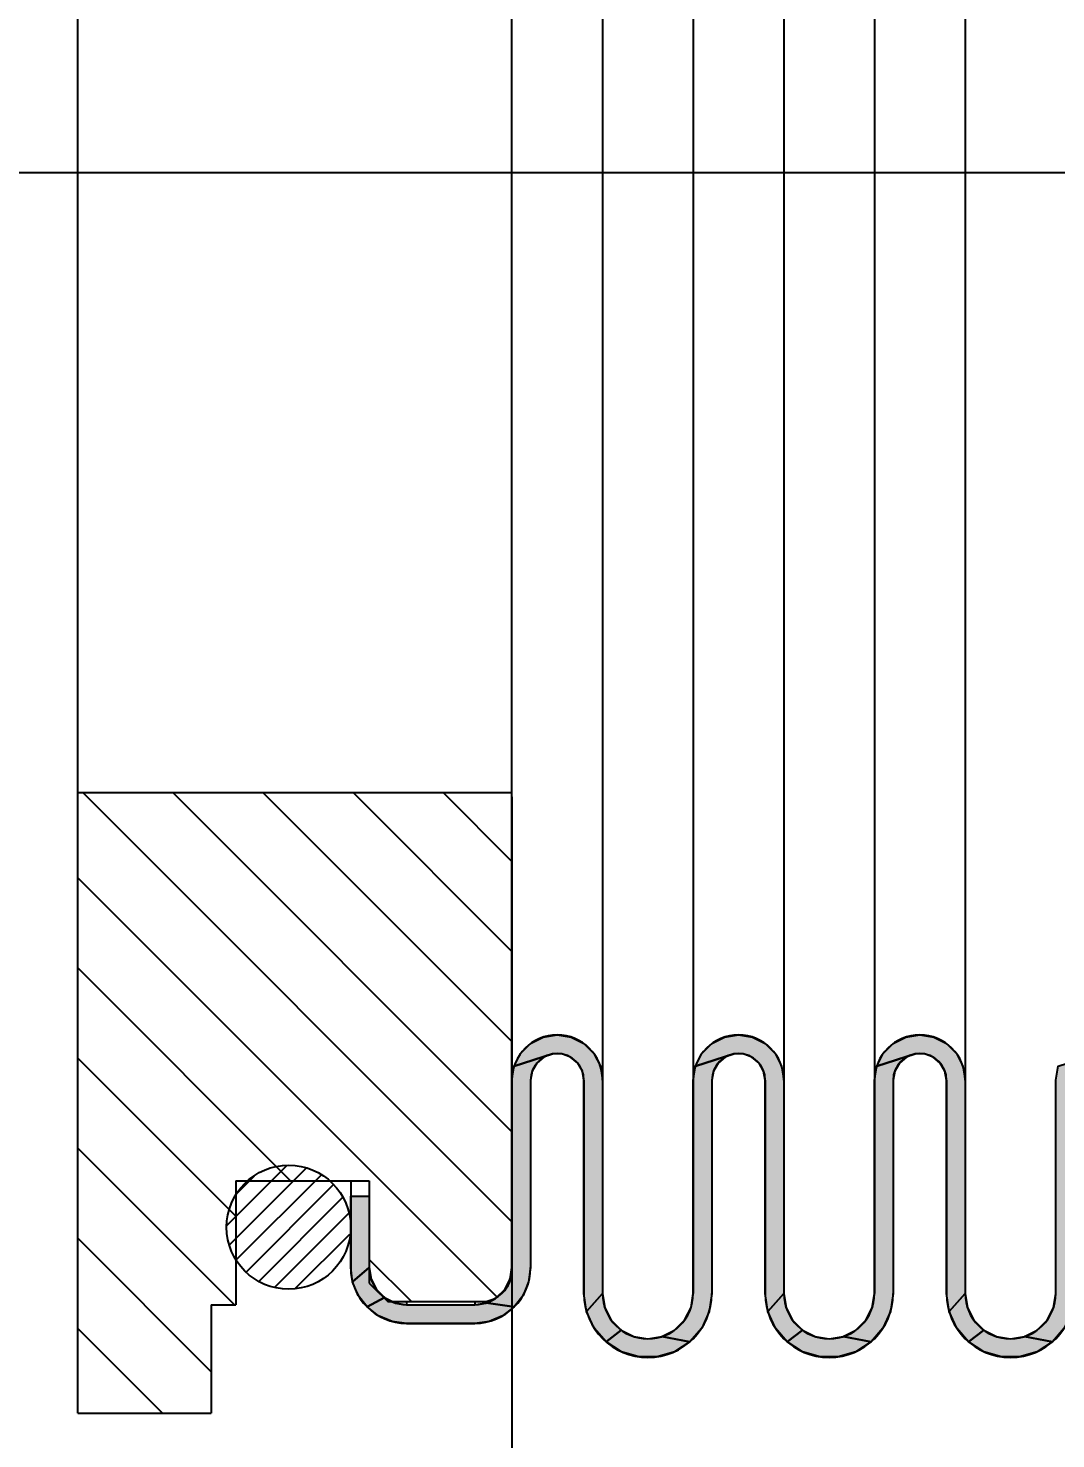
# Model space of a CAD drawing. Header units: millimetres. Extents: x -29 to 3384, y -388 to 1226.
# Drawn here: x 356.5 to 373.06, y 71.63 to 94.37 of the extents above; entities that cross this region are included whole.
import ezdxf

# ---------------------------------------------------------------- set-up
doc = ezdxf.new("R2010")
doc.units = ezdxf.units.MM
doc.linetypes.add('CENTER', pattern=[50.8, 31.75, -6.35, 6.35, -6.35])
doc.layers.add('BEMASSUNGEN', color=7, linetype='Continuous')
doc.layers.add('DEFAULT_1', color=7, linetype='CENTER')
doc.styles.get("Standard").update_dxf_attribs({"font": 'arial.ttf'})
doc.dimstyles.new('DIMSTYLE_1', dxfattribs={"dimtxt": 3.5, "dimasz": 3.5, "dimexe": 0.18, "dimexo": 0.0625, "dimgap": 0.09, "dimtad": 1, "dimdec": 3, "dimlfac": 0.5, "dimdsep": 46, "dimtxsty": 'Standard', "dimcen": 0.09, "dimadec": 0, "dimazin": 0, "dimtp": 0.3, "dimtm": 0.3, "dimtfac": 1, "dimtdec": 3, "dimtofl": 0, "dimtmove": 0, "dimatfit": 3, "dimfxl": 1, "dimtolj": 1, "dimarcsym": 0})
doc.dimstyles.new('DIMSTYLE_2', dxfattribs={"dimtxt": 3.5, "dimasz": 3.5, "dimexe": 0.18, "dimexo": 0.0625, "dimgap": 0.09, "dimtad": 1, "dimdec": 3, "dimlfac": 0.5, "dimdsep": 46, "dimtxsty": 'Standard', "dimcen": 0.09, "dimadec": 0, "dimazin": 0, "dimtp": 0.2, "dimtm": 0.2, "dimtfac": 1, "dimtdec": 3, "dimtofl": 0, "dimtmove": 0, "dimatfit": 3, "dimfxl": 1, "dimtolj": 1, "dimarcsym": 0})
doc.dimstyles.new('DIMSTYLE_3', dxfattribs={"dimtxt": 3.5, "dimasz": 3.5, "dimexe": 0.18, "dimexo": 0.0625, "dimgap": 0.09, "dimtad": 1, "dimlfac": 0.5, "dimdsep": 46, "dimtxsty": 'Standard', "dimcen": 0.09, "dimadec": 0, "dimazin": 0, "dimtol": 1, "dimtp": 0.1, "dimtfac": 0.6, "dimtofl": 0, "dimtmove": 0, "dimatfit": 3, "dimfxl": 1, "dimtolj": 1, "dimarcsym": 0})

# ---------------------------------------------------------------- blocks, each defined once
blk = doc.blocks.new('*U32')
at = {"color": 2, "linetype": 'Continuous', "extrusion": (0, 0, -1)}
for points in [[(-114.841, 180.64), (-116.152, 180.432), (-114.434, 180.432)], [(-115.293, 180.711), (-115.745, 180.64), (-114.841, 180.64)], [(-115.745, 180.64), (-116.152, 180.432), (-114.841, 180.64)], [(-114.11, 180.109), (-115.143, 180.098), (-113.903, 179.701)], [(-114.434, 180.432), (-116.475, 180.109), (-114.11, 180.109)], [(-116.475, 180.109), (-115.143, 180.098), (-114.11, 180.109)], [(-116.152, 180.432), (-116.475, 180.109), (-114.434, 180.432)], [(-116.475, 180.109), (-115.442, 180.098), (-115.143, 180.098)], [(-116.475, 180.109), (-116.683, 179.701), (-115.442, 180.098)], [(-115.442, 180.098), (-116.683, 179.701), (-115.724, 179.996)], [(-115.724, 179.996), (-116.683, 179.701), (-115.953, 179.804)], [(-115.953, 179.804), (-116.683, 179.701), (-116.102, 179.544)], [(-116.683, 179.701), (-116.754, 179.25), (-116.102, 179.544)], [(-116.102, 179.544), (-116.754, 179.25), (-116.154, 179.25)], [(-116.154, 179.25), (-116.754, 172.373), (-116.154, 172.373)], [(-116.754, 179.25), (-116.754, 172.373), (-116.154, 179.25)], [(-116.754, 172.373), (-116.238, 171.792), (-116.154, 172.373)]]:
    blk.add_solid(points, dxfattribs=at)
blk = doc.blocks.new('*U33')
at = {"color": 2, "linetype": 'Continuous', "extrusion": (0, 0, -1)}
for points in [[(-120.687, 180.64), (-121.998, 180.432), (-120.28, 180.432)], [(-121.139, 180.711), (-121.591, 180.64), (-120.687, 180.64)], [(-121.591, 180.64), (-121.998, 180.432), (-120.687, 180.64)], [(-119.957, 180.109), (-120.989, 180.098), (-119.749, 179.701)], [(-120.28, 180.432), (-122.321, 180.109), (-119.957, 180.109)], [(-122.321, 180.109), (-120.989, 180.098), (-119.957, 180.109)], [(-121.998, 180.432), (-122.321, 180.109), (-120.28, 180.432)], [(-122.321, 180.109), (-121.289, 180.098), (-120.989, 180.098)], [(-122.321, 180.109), (-122.529, 179.701), (-121.289, 180.098)], [(-121.289, 180.098), (-122.529, 179.701), (-121.57, 179.996)], [(-121.57, 179.996), (-122.529, 179.701), (-121.799, 179.804)], [(-121.799, 179.804), (-122.529, 179.701), (-121.949, 179.544)], [(-122.529, 179.701), (-122.601, 179.25), (-121.949, 179.544)], [(-121.949, 179.544), (-122.601, 179.25), (-122.001, 179.25)], [(-122.001, 179.25), (-122.601, 172.373), (-122.001, 172.373)], [(-122.601, 179.25), (-122.601, 172.373), (-122.001, 179.25)], [(-122.601, 172.373), (-122.084, 171.792), (-122.001, 172.373)]]:
    blk.add_solid(points, dxfattribs=at)
blk = doc.blocks.new('*U34')
at = {"color": 2, "linetype": 'Continuous', "extrusion": (0, 0, -1)}
for points in [[(-126.534, 180.64), (-127.844, 180.432), (-126.126, 180.432)], [(-126.985, 180.711), (-127.437, 180.64), (-126.534, 180.64)], [(-127.437, 180.64), (-127.844, 180.432), (-126.534, 180.64)], [(-125.803, 180.109), (-126.836, 180.098), (-125.595, 179.701)], [(-126.126, 180.432), (-128.168, 180.109), (-125.803, 180.109)], [(-128.168, 180.109), (-126.836, 180.098), (-125.803, 180.109)], [(-127.844, 180.432), (-128.168, 180.109), (-126.126, 180.432)], [(-128.168, 180.109), (-127.135, 180.098), (-126.836, 180.098)], [(-128.168, 180.109), (-128.375, 179.701), (-127.135, 180.098)], [(-127.135, 180.098), (-128.375, 179.701), (-127.416, 179.996)], [(-127.416, 179.996), (-128.375, 179.701), (-127.645, 179.804)], [(-127.645, 179.804), (-128.375, 179.701), (-127.795, 179.544)], [(-128.375, 179.701), (-128.447, 179.25), (-127.795, 179.544)], [(-127.795, 179.544), (-128.447, 179.25), (-127.847, 179.25)], [(-127.847, 179.25), (-128.447, 172.373), (-127.847, 172.373)], [(-128.447, 179.25), (-128.447, 172.373), (-127.847, 179.25)], [(-128.447, 172.373), (-127.93, 171.792), (-127.847, 172.373)]]:
    blk.add_solid(points, dxfattribs=at)
blk = doc.blocks.new('*U39')
at = {"color": 2, "linetype": 'Continuous', "extrusion": (0, 0, -1)}
for points in [[(-115.143, 180.098), (-114.862, 179.996), (-113.903, 179.701)], [(-113.903, 179.701), (-114.483, 179.544), (-113.831, 179.25)], [(-114.862, 179.996), (-114.633, 179.804), (-113.903, 179.701)], [(-114.633, 179.804), (-114.483, 179.544), (-113.903, 179.701)], [(-114.483, 179.544), (-114.431, 179.25), (-113.831, 179.25)], [(-113.831, 179.25), (-114.431, 173.211), (-113.831, 173.211)], [(-114.431, 179.25), (-114.431, 173.211), (-113.831, 179.25)], [(-113.773, 172.84), (-114.37, 172.745), (-113.602, 172.506)], [(-113.831, 173.211), (-114.37, 172.745), (-113.773, 172.84)], [(-114.431, 173.211), (-114.37, 172.745), (-113.831, 173.211)], [(-113.602, 172.506), (-114.19, 172.311), (-113.337, 172.24)], [(-114.37, 172.745), (-114.19, 172.311), (-113.602, 172.506)], [(-113.337, 172.24), (-113.904, 171.939), (-113.002, 172.07)], [(-114.19, 172.311), (-113.904, 171.939), (-113.337, 172.24)]]:
    blk.add_solid(points, dxfattribs=at)
blk = doc.blocks.new('*U40')
at = {"color": 2, "linetype": 'Continuous', "extrusion": (0, 0, -1)}
for points in [[(-120.989, 180.098), (-120.708, 179.996), (-119.749, 179.701)], [(-119.749, 179.701), (-120.329, 179.544), (-119.677, 179.25)], [(-120.708, 179.996), (-120.479, 179.804), (-119.749, 179.701)], [(-120.479, 179.804), (-120.329, 179.544), (-119.749, 179.701)], [(-120.329, 179.544), (-120.277, 179.25), (-119.677, 179.25)], [(-119.677, 179.25), (-120.277, 172.373), (-119.677, 172.373)], [(-120.277, 179.25), (-120.277, 172.373), (-119.677, 179.25)], [(-119.677, 172.373), (-120.194, 171.792), (-119.606, 171.921)], [(-120.277, 172.373), (-120.194, 171.792), (-119.677, 172.373)], [(-119.606, 171.921), (-120.194, 171.792), (-119.398, 171.514)], [(-119.398, 171.514), (-119.95, 171.258), (-119.075, 171.19)], [(-120.194, 171.792), (-119.95, 171.258), (-119.398, 171.514)], [(-119.075, 171.19), (-119.566, 170.815), (-118.668, 170.983)], [(-119.95, 171.258), (-119.566, 170.815), (-119.075, 171.19)]]:
    blk.add_solid(points, dxfattribs=at)
blk = doc.blocks.new('*U41')
at = {"color": 2, "linetype": 'Continuous', "extrusion": (0, 0, -1)}
for points in [[(-126.836, 180.098), (-126.554, 179.996), (-125.595, 179.701)], [(-125.595, 179.701), (-126.176, 179.544), (-125.524, 179.25)], [(-126.554, 179.996), (-126.325, 179.804), (-125.595, 179.701)], [(-126.325, 179.804), (-126.176, 179.544), (-125.595, 179.701)], [(-126.176, 179.544), (-126.124, 179.25), (-125.524, 179.25)], [(-125.524, 179.25), (-126.124, 172.373), (-125.524, 172.373)], [(-126.124, 179.25), (-126.124, 172.373), (-125.524, 179.25)], [(-125.524, 172.373), (-126.04, 171.792), (-125.452, 171.921)], [(-126.124, 172.373), (-126.04, 171.792), (-125.524, 172.373)], [(-125.452, 171.921), (-126.04, 171.792), (-125.245, 171.514)], [(-125.245, 171.514), (-125.796, 171.258), (-124.921, 171.19)], [(-126.04, 171.792), (-125.796, 171.258), (-125.245, 171.514)], [(-124.921, 171.19), (-125.412, 170.815), (-124.514, 170.983)], [(-125.796, 171.258), (-125.412, 170.815), (-124.921, 171.19)]]:
    blk.add_solid(points, dxfattribs=at)
blk = doc.blocks.new('*U42')
at = {"color": 2, "linetype": 'Continuous', "extrusion": (0, 0, -1)}
for points in [[(-132.682, 180.098), (-132.401, 179.996), (-131.441, 179.701)], [(-131.441, 179.701), (-132.022, 179.544), (-131.37, 179.25)], [(-132.401, 179.996), (-132.171, 179.804), (-131.441, 179.701)], [(-132.171, 179.804), (-132.022, 179.544), (-131.441, 179.701)], [(-132.022, 179.544), (-131.97, 179.25), (-131.37, 179.25)], [(-131.37, 179.25), (-131.97, 172.373), (-131.37, 172.373)], [(-131.97, 179.25), (-131.97, 172.373), (-131.37, 179.25)], [(-131.37, 172.373), (-131.886, 171.792), (-131.298, 171.921)], [(-131.97, 172.373), (-131.886, 171.792), (-131.37, 172.373)], [(-131.298, 171.921), (-131.886, 171.792), (-131.091, 171.514)], [(-131.091, 171.514), (-131.643, 171.258), (-130.767, 171.19)], [(-131.886, 171.792), (-131.643, 171.258), (-131.091, 171.514)], [(-130.767, 171.19), (-131.258, 170.815), (-130.36, 170.983)], [(-131.643, 171.258), (-131.258, 170.815), (-130.767, 171.19)]]:
    blk.add_solid(points, dxfattribs=at)
blk = doc.blocks.new('*U46')
at = {"color": 2, "linetype": 'Continuous', "extrusion": (0, 0, -1)}
for points in [[(-108.631, 173.211), (-108.631, 175.511), (-108.693, 172.745)], [(-109.231, 175.511), (-108.693, 172.745), (-108.631, 175.511)], [(-108.693, 172.745), (-109.231, 175.511), (-109.231, 173.211)]]:
    blk.add_solid(points, dxfattribs=at)
blk = doc.blocks.new('*U48')
at = {"color": 2, "linetype": 'Continuous', "extrusion": (0, 0, -1)}
for points in [[(-109.231, 173.211), (-109.29, 172.84), (-108.693, 172.745)], [(-109.29, 172.84), (-109.461, 172.506), (-108.693, 172.745)], [(-108.693, 172.745), (-109.461, 172.506), (-108.872, 172.311)], [(-109.461, 172.506), (-109.726, 172.24), (-108.872, 172.311)], [(-108.872, 172.311), (-109.726, 172.24), (-109.159, 171.939)]]:
    blk.add_solid(points, dxfattribs=at)
blk = doc.blocks.new('*U50')
at = {"color": 2, "linetype": 'Continuous', "extrusion": (0, 0, -1)}
for points in [[(-109.726, 172.24), (-110.061, 172.07), (-109.159, 171.939)], [(-110.061, 172.07), (-110.431, 172.011), (-109.159, 171.939)], [(-112.631, 172.011), (-113.904, 171.939), (-109.159, 171.939)], [(-109.159, 171.939), (-110.431, 172.011), (-112.631, 172.011)], [(-109.159, 171.939), (-113.531, 171.652), (-109.531, 171.652)], [(-113.904, 171.939), (-113.531, 171.652), (-109.159, 171.939)], [(-113.002, 172.07), (-113.904, 171.939), (-112.631, 172.011)], [(-109.531, 171.652), (-113.097, 171.473), (-109.965, 171.473)], [(-113.531, 171.652), (-113.097, 171.473), (-109.531, 171.652)], [(-109.965, 171.473), (-112.631, 171.411), (-110.431, 171.411)], [(-113.097, 171.473), (-112.631, 171.411), (-109.965, 171.473)]]:
    blk.add_solid(points, dxfattribs=at)
blk = doc.blocks.new('*U52')
at = {"color": 2, "linetype": 'Continuous', "extrusion": (0, 0, -1)}
for points in [[(-116.754, 172.373), (-116.826, 171.921), (-116.238, 171.792)], [(-116.826, 171.921), (-117.034, 171.514), (-116.238, 171.792)], [(-116.238, 171.792), (-117.034, 171.514), (-116.482, 171.258)], [(-117.034, 171.514), (-117.357, 171.19), (-116.482, 171.258)], [(-116.482, 171.258), (-117.357, 171.19), (-116.866, 170.815)]]:
    blk.add_solid(points, dxfattribs=at)
blk = doc.blocks.new('*U53')
at = {"color": 2, "linetype": 'Continuous', "extrusion": (0, 0, -1)}
for points in [[(-122.601, 172.373), (-122.672, 171.921), (-122.084, 171.792)], [(-122.672, 171.921), (-122.88, 171.514), (-122.084, 171.792)], [(-122.084, 171.792), (-122.88, 171.514), (-122.328, 171.258)], [(-122.88, 171.514), (-123.203, 171.19), (-122.328, 171.258)], [(-122.328, 171.258), (-123.203, 171.19), (-122.712, 170.815)]]:
    blk.add_solid(points, dxfattribs=at)
blk = doc.blocks.new('*U54')
at = {"color": 2, "linetype": 'Continuous', "extrusion": (0, 0, -1)}
for points in [[(-128.447, 172.373), (-128.518, 171.921), (-127.93, 171.792)], [(-128.518, 171.921), (-128.726, 171.514), (-127.93, 171.792)], [(-127.93, 171.792), (-128.726, 171.514), (-128.174, 171.258)], [(-128.726, 171.514), (-129.049, 171.19), (-128.174, 171.258)], [(-128.174, 171.258), (-129.049, 171.19), (-128.558, 170.815)]]:
    blk.add_solid(points, dxfattribs=at)
blk = doc.blocks.new('*U58')
at = {"color": 2, "linetype": 'Continuous', "extrusion": (0, 0, -1)}
for points in [[(-117.357, 171.19), (-117.764, 170.983), (-116.866, 170.815)], [(-117.764, 170.983), (-118.216, 170.911), (-116.866, 170.815)], [(-118.216, 170.911), (-119.566, 170.815), (-116.866, 170.815)], [(-116.866, 170.815), (-119.072, 170.498), (-117.36, 170.498)], [(-119.566, 170.815), (-119.072, 170.498), (-116.866, 170.815)], [(-118.668, 170.983), (-119.566, 170.815), (-118.216, 170.911)], [(-117.36, 170.498), (-118.509, 170.332), (-117.923, 170.332)], [(-119.072, 170.498), (-118.509, 170.332), (-117.36, 170.498)]]:
    blk.add_solid(points, dxfattribs=at)
blk = doc.blocks.new('*U59')
at = {"color": 2, "linetype": 'Continuous', "extrusion": (0, 0, -1)}
for points in [[(-123.203, 171.19), (-123.61, 170.983), (-122.712, 170.815)], [(-123.61, 170.983), (-124.062, 170.911), (-122.712, 170.815)], [(-124.062, 170.911), (-125.412, 170.815), (-122.712, 170.815)], [(-122.712, 170.815), (-124.918, 170.498), (-123.206, 170.498)], [(-125.412, 170.815), (-124.918, 170.498), (-122.712, 170.815)], [(-124.514, 170.983), (-125.412, 170.815), (-124.062, 170.911)], [(-123.206, 170.498), (-124.355, 170.332), (-123.769, 170.332)], [(-124.918, 170.498), (-124.355, 170.332), (-123.206, 170.498)]]:
    blk.add_solid(points, dxfattribs=at)
blk = doc.blocks.new('*U60')
at = {"color": 2, "linetype": 'Continuous', "extrusion": (0, 0, -1)}
for points in [[(-129.049, 171.19), (-129.457, 170.983), (-128.558, 170.815)], [(-129.457, 170.983), (-129.908, 170.911), (-128.558, 170.815)], [(-129.908, 170.911), (-131.258, 170.815), (-128.558, 170.815)], [(-128.558, 170.815), (-130.765, 170.498), (-129.052, 170.498)], [(-131.258, 170.815), (-130.765, 170.498), (-128.558, 170.815)], [(-130.36, 170.983), (-131.258, 170.815), (-129.908, 170.911)], [(-129.052, 170.498), (-130.202, 170.332), (-129.615, 170.332)], [(-130.765, 170.498), (-130.202, 170.332), (-129.052, 170.498)]]:
    blk.add_solid(points, dxfattribs=at)
blk = doc.blocks.new('*D64')
at = {"layer": 'BEMASSUNGEN', "color": 0, "linetype": 'Continuous', "lineweight": -2, "transparency": 16777216}
for p, q in [((342.796, 72.492), (342.796, 53.677)), ((404.796, 72.476), (404.796, 53.677)), ((401.296, 53.857), (346.296, 53.857))]:
    blk.add_line(p, q, dxfattribs=at)
at = {"layer": 'BEMASSUNGEN', "color": 0, "linetype": 'Continuous', "transparency": 16777216}
for points in [[(346.296, 54.44), (346.296, 53.273), (342.796, 53.857)], [(401.296, 54.44), (401.296, 53.273), (404.796, 53.857)]]:
    blk.add_solid(points, dxfattribs=at)
at = {"layer": 'Defpoints', "color": 0, "linetype": 'Continuous', "transparency": 16777216}
for p in [(342.796, 72.555), (404.796, 72.538), (342.796, 53.857)]:
    blk.add_point(p, dxfattribs=at)
at = {"layer": 'BEMASSUNGEN', "color": 0, "linetype": 'Continuous', "transparency": 16777216, "insert": (374.457, 55.735), "char_height": 3.5, "attachment_point": 5}
blk.add_mtext('\\A1;31', dxfattribs=at)
blk = doc.blocks.new('*D65')
at = {"layer": 'BEMASSUNGEN', "color": 0, "linetype": 'Continuous', "lineweight": -2, "transparency": 16777216}
for p, q in [((364.296, 81.976), (364.296, 60.906)), ((383.296, 74.276), (383.296, 60.906)), ((379.796, 61.086), (367.796, 61.086))]:
    blk.add_line(p, q, dxfattribs=at)
at = {"layer": 'BEMASSUNGEN', "color": 0, "linetype": 'Continuous', "transparency": 16777216}
for points in [[(367.796, 61.67), (367.796, 60.503), (364.296, 61.086)], [(379.796, 61.67), (379.796, 60.503), (383.296, 61.086)]]:
    blk.add_solid(points, dxfattribs=at)
at = {"layer": 'Defpoints', "color": 0, "linetype": 'Continuous', "transparency": 16777216}
for p in [(364.296, 82.038), (383.296, 74.338), (364.296, 61.086)]:
    blk.add_point(p, dxfattribs=at)
at = {"layer": 'BEMASSUNGEN', "color": 0, "linetype": 'Continuous', "transparency": 16777216, "insert": (373.484, 62.963), "char_height": 3.5, "attachment_point": 5}
blk.add_mtext('\\A1;9.5', dxfattribs=at)
blk = doc.blocks.new('*D68')
at = {"layer": 'BEMASSUNGEN', "color": 0, "linetype": 'Continuous', "lineweight": -2, "transparency": 16777216}
for p, q in [((342.796, 111.976), (342.796, 61.519)), ((364.296, 75.595), (364.296, 61.519)), ((346.296, 61.699), (360.796, 61.699))]:
    blk.add_line(p, q, dxfattribs=at)
at = {"layer": 'BEMASSUNGEN', "color": 0, "linetype": 'Continuous', "transparency": 16777216}
for points in [[(346.296, 62.282), (346.296, 61.116), (342.796, 61.699)], [(360.796, 62.282), (360.796, 61.116), (364.296, 61.699)]]:
    blk.add_solid(points, dxfattribs=at)
at = {"layer": 'Defpoints', "color": 0, "linetype": 'Continuous', "transparency": 16777216}
for p in [(342.796, 112.038), (364.296, 75.658), (364.296, 61.699)]:
    blk.add_point(p, dxfattribs=at)
at = {"layer": 'BEMASSUNGEN', "color": 0, "linetype": 'Continuous', "transparency": 16777216, "insert": (353.75, 64.313), "char_height": 3.5, "attachment_point": 5}
blk.add_mtext('\\A1;10.75{\\H2.1;\\S+0.1^  0;}', dxfattribs=at)

msp = doc.modelspace()

# ---------------------------------------------------------------- linework, layer by layer
at = {"color": 7, "linetype": 'Continuous'}
for p, q in [((357.29575, 72.03848), (357.29575, 112.03848)), ((365.75729, 110.10771), (365.75729, 73.96925)), ((367.21883, 110.10771), (367.21883, 73.96925)), ((368.68037, 110.10771), (368.68037, 73.96925)), ((370.1419, 110.10771), (370.1419, 73.96925)), ((371.60344, 110.10771), (371.60344, 73.96925)), ((364.29575, 74.33848), (364.29575, 109.73848)), ((364.29575, 82.03848), (357.29575, 82.03848)), ((364.59575, 77.40771), (364.59575, 74.38848)), ((365.45729, 77.40771), (365.45729, 73.96925)), ((367.51883, 77.40771), (367.51883, 73.96925)), ((368.38037, 77.40771), (368.38037, 73.96925)), ((370.4419, 77.40771), (370.4419, 73.96925)), ((371.30344, 77.40771), (371.30344, 73.96925)), ((359.84575, 75.78848), (361.99575, 75.78848)), ((359.84575, 75.78848), (359.84575, 73.78848)), ((361.69575, 75.78848), (361.69575, 74.38848)), ((361.99575, 75.78848), (361.99575, 74.13848)), ((361.69575, 75.53848), (361.99575, 75.53848)), ((361.99575, 74.13848), (362.29575, 73.83848)), ((359.44575, 73.78848), (359.84575, 73.78848)), ((359.44575, 73.78848), (359.44575, 72.03848)), ((362.29575, 73.83848), (363.79575, 73.83848)), ((362.59575, 73.83848), (362.59575, 73.78848)), ((362.59575, 73.78848), (363.69575, 73.78848)), ((363.69575, 73.83848), (363.69575, 73.78848)), ((362.59575, 73.48848), (363.69575, 73.48848)), ((357.29575, 72.03848), (359.44575, 72.03848))]:
    msp.add_line(p, q, dxfattribs=at)
at = {"color": 2, "linetype": 'Continuous'}
for p, q in [((364.29575, 75.12386), (357.38113, 82.03848)), ((364.29575, 76.57673), (358.834, 82.03848)), ((364.29575, 78.02961), (360.28688, 82.03848)), ((364.29575, 79.48249), (361.73976, 82.03848)), ((364.29575, 80.93536), (363.19263, 82.03848)), ((364.05196, 73.91477), (357.29575, 80.67098)), ((360.72537, 75.78848), (357.29575, 79.2181)), ((359.84575, 75.21523), (357.29575, 77.76523)), ((364.29575, 77.40771), (364.33152, 77.63353)), ((367.21883, 77.40771), (367.25459, 77.63353)), ((370.1419, 77.40771), (370.17767, 77.63353)), ((359.81962, 73.78848), (357.29575, 76.31235)), ((359.69936, 75.06593), (360.66831, 76.03487)), ((359.74061, 74.75362), (360.98061, 75.99362)), ((359.85113, 74.51059), (361.22365, 75.8831)), ((359.86719, 75.5873), (360.14693, 75.86704)), ((360.00948, 74.31539), (361.41885, 75.72475)), ((360.21297, 74.16532), (361.56891, 75.52126)), ((360.46948, 74.06827), (361.66596, 75.26476)), ((359.44575, 72.70947), (357.29575, 74.85947)), ((360.80802, 74.05326), (361.68097, 74.92621)), ((362.67537, 73.83848), (361.99575, 74.5181)), ((361.99575, 74.38848), (362.02512, 74.20307)), ((365.75729, 73.96925), (365.79306, 73.74343)), ((368.68037, 73.96925), (368.71613, 73.74343)), ((371.60344, 73.96925), (371.63921, 73.74343)), ((363.69575, 73.78848), (363.88116, 73.81785)), ((358.66386, 72.03848), (357.29575, 73.40659)), ((366.48806, 73.23848), (366.71388, 73.27425)), ((369.41114, 73.23848), (369.63696, 73.27425)), ((372.33421, 73.23848), (372.56003, 73.27425))]:
    msp.add_line(p, q, dxfattribs=at)
for points in [[(365.02652, 78.13848), (365.25234, 78.10272), (365.45606, 77.99892), (365.61772, 77.83725), (365.72152, 77.63353), (365.75729, 77.40771), (365.75729, 73.96925), (365.49904, 73.67885), (365.45729, 73.96925), (365.45729, 77.40771), (365.43131, 77.55504), (365.35651, 77.68461), (365.2419, 77.78077), (365.10132, 77.83194), (364.95172, 77.83194), (364.33152, 77.63353), (364.43532, 77.83725), (364.59698, 77.99892), (364.8007, 78.10272), (365.02652, 78.13848)], [(365.45729, 77.40771), (365.43131, 77.55504), (365.35651, 77.68461), (365.2419, 77.78077), (365.10132, 77.83194), (364.95172, 77.83194), (364.33152, 77.63353), (364.43532, 77.83725), (364.59698, 77.99892), (364.8007, 78.10272), (365.02652, 78.13848)], [(365.02652, 78.13848), (365.25234, 78.10272), (365.45606, 77.99892), (365.61772, 77.83725), (365.72152, 77.63353), (365.75729, 77.40771)], [(367.9496, 78.13848), (368.17542, 78.10272), (368.37913, 77.99892), (368.5408, 77.83725), (368.6446, 77.63353), (368.68037, 77.40771), (368.68037, 73.96925), (368.42212, 73.67885), (368.38037, 73.96925), (368.38037, 77.40771), (368.35439, 77.55504), (368.27959, 77.68461), (368.16498, 77.78077), (368.0244, 77.83194), (367.87479, 77.83194), (367.25459, 77.63353), (367.35839, 77.83725), (367.52006, 77.99892), (367.72378, 78.10272), (367.9496, 78.13848)], [(368.38037, 77.40771), (368.35439, 77.55504), (368.27959, 77.68461), (368.16498, 77.78077), (368.0244, 77.83194), (367.87479, 77.83194), (367.25459, 77.63353), (367.35839, 77.83725), (367.52006, 77.99892), (367.72378, 78.10272), (367.9496, 78.13848)], [(367.9496, 78.13848), (368.17542, 78.10272), (368.37913, 77.99892), (368.5408, 77.83725), (368.6446, 77.63353), (368.68037, 77.40771)], [(370.87267, 78.13848), (371.09849, 78.10272), (371.30221, 77.99892), (371.46388, 77.83725), (371.56768, 77.63353), (371.60344, 77.40771), (371.60344, 73.96925), (371.3452, 73.67885), (371.30344, 73.96925), (371.30344, 77.40771), (371.27746, 77.55504), (371.20266, 77.68461), (371.08806, 77.78077), (370.94748, 77.83194), (370.79787, 77.83194), (370.17767, 77.63353), (370.28147, 77.83725), (370.44314, 77.99892), (370.64685, 78.10272), (370.87267, 78.13848)], [(371.30344, 77.40771), (371.27746, 77.55504), (371.20266, 77.68461), (371.08806, 77.78077), (370.94748, 77.83194), (370.79787, 77.83194), (370.17767, 77.63353), (370.28147, 77.83725), (370.44314, 77.99892), (370.64685, 78.10272), (370.87267, 78.13848)], [(370.87267, 78.13848), (371.09849, 78.10272), (371.30221, 77.99892), (371.46388, 77.83725), (371.56768, 77.63353), (371.60344, 77.40771)], [(364.69653, 77.68461), (364.62173, 77.55504), (364.59575, 77.40771), (364.59575, 74.38848), (364.56508, 74.15554), (364.47517, 73.93848), (364.33215, 73.75209), (363.88116, 73.81785), (364.04842, 73.90307), (364.18116, 74.03581), (364.26638, 74.20307), (364.29575, 74.38848), (364.29575, 77.40771), (364.33152, 77.63353), (364.95172, 77.83194), (364.81114, 77.78077), (364.69653, 77.68461)], [(364.95172, 77.83194), (364.81114, 77.78077), (364.69653, 77.68461)], [(367.61961, 77.68461), (367.54481, 77.55504), (367.51883, 77.40771), (367.51883, 73.96925), (367.47707, 73.67885), (367.3552, 73.41198), (367.16307, 73.19025), (366.71388, 73.27425), (366.91759, 73.37805), (367.07926, 73.53972), (367.18306, 73.74343), (367.21883, 73.96925), (367.21883, 77.40771), (367.25459, 77.63353), (367.87479, 77.83194), (367.73421, 77.78077), (367.61961, 77.68461)], [(367.87479, 77.83194), (367.73421, 77.78077), (367.61961, 77.68461)], [(370.54269, 77.68461), (370.46788, 77.55504), (370.4419, 77.40771), (370.4419, 73.96925), (370.40015, 73.67885), (370.27827, 73.41198), (370.08615, 73.19025), (369.63696, 73.27425), (369.84067, 73.37805), (370.00234, 73.53972), (370.10614, 73.74343), (370.1419, 73.96925), (370.1419, 77.40771), (370.17767, 77.63353), (370.79787, 77.83194), (370.65729, 77.78077), (370.54269, 77.68461)], [(370.79787, 77.83194), (370.65729, 77.78077), (370.54269, 77.68461)], [(373.46576, 77.68461), (373.39096, 77.55504), (373.36498, 77.40771), (373.36498, 73.96925), (373.32323, 73.67885), (373.20135, 73.41198), (373.00922, 73.19025), (372.56003, 73.27425), (372.76375, 73.37805), (372.92542, 73.53972), (373.02922, 73.74343), (373.06498, 73.96925), (373.06498, 77.40771), (373.10075, 77.63353), (373.72095, 77.83194), (373.58037, 77.78077), (373.46576, 77.68461)], [(364.69653, 77.68461), (364.62173, 77.55504), (364.59575, 77.40771)], [(367.61961, 77.68461), (367.54481, 77.55504), (367.51883, 77.40771)], [(370.54269, 77.68461), (370.46788, 77.55504), (370.4419, 77.40771)], [(361.69575, 74.38848), (361.69575, 75.53848), (361.99575, 75.53848), (361.99575, 74.38848), (361.72642, 74.15554), (361.69575, 74.38848)], [(361.99575, 74.38848), (361.72642, 74.15554), (361.69575, 74.38848)], [(362.02512, 74.20307), (362.11034, 74.03581), (362.24308, 73.90307), (361.95935, 73.75209), (361.81633, 73.93848), (361.72642, 74.15554), (361.99575, 74.38848), (362.02512, 74.20307)], [(364.59575, 74.38848), (364.56508, 74.15554), (364.47517, 73.93848), (364.33215, 73.75209), (363.88116, 73.81785), (364.04842, 73.90307), (364.18116, 74.03581), (364.26638, 74.20307), (364.29575, 74.38848)], [(362.02512, 74.20307), (362.11034, 74.03581), (362.24308, 73.90307), (361.95935, 73.75209), (361.81633, 73.93848), (361.72642, 74.15554)], [(363.69575, 73.78848), (363.88116, 73.81785), (364.33215, 73.75209), (364.14575, 73.60906), (363.92869, 73.51915), (363.69575, 73.48848), (362.59575, 73.48848), (362.36281, 73.51915), (362.14575, 73.60906), (361.95935, 73.75209), (362.24308, 73.90307), (362.41034, 73.81785), (362.59575, 73.78848), (363.69575, 73.78848)], [(362.24308, 73.90307), (362.41034, 73.81785), (362.59575, 73.78848)], [(365.75729, 73.96925), (365.49904, 73.67885), (365.45729, 73.96925)], [(365.79306, 73.74343), (365.89685, 73.53972), (366.05852, 73.37805), (365.81305, 73.19025), (365.62092, 73.41198), (365.49904, 73.67885), (365.75729, 73.96925), (365.79306, 73.74343)], [(367.51883, 73.96925), (367.47707, 73.67885), (367.3552, 73.41198), (367.16307, 73.19025), (366.71388, 73.27425), (366.91759, 73.37805), (367.07926, 73.53972), (367.18306, 73.74343), (367.21883, 73.96925)], [(368.68037, 73.96925), (368.42212, 73.67885), (368.38037, 73.96925)], [(368.71613, 73.74343), (368.81993, 73.53972), (368.9816, 73.37805), (368.73613, 73.19025), (368.544, 73.41198), (368.42212, 73.67885), (368.68037, 73.96925), (368.71613, 73.74343)], [(370.4419, 73.96925), (370.40015, 73.67885), (370.27827, 73.41198), (370.08615, 73.19025), (369.63696, 73.27425), (369.84067, 73.37805), (370.00234, 73.53972), (370.10614, 73.74343), (370.1419, 73.96925)], [(371.60344, 73.96925), (371.3452, 73.67885), (371.30344, 73.96925)], [(371.63921, 73.74343), (371.74301, 73.53972), (371.90468, 73.37805), (371.6592, 73.19025), (371.46707, 73.41198), (371.3452, 73.67885), (371.60344, 73.96925), (371.63921, 73.74343)], [(373.36498, 73.96925), (373.32323, 73.67885), (373.20135, 73.41198), (373.00922, 73.19025), (372.56003, 73.27425), (372.76375, 73.37805), (372.92542, 73.53972), (373.02922, 73.74343), (373.06498, 73.96925)], [(362.59575, 73.48848), (362.36281, 73.51915), (362.14575, 73.60906), (361.95935, 73.75209)], [(364.33215, 73.75209), (364.14575, 73.60906), (363.92869, 73.51915), (363.69575, 73.48848)], [(365.79306, 73.74343), (365.89685, 73.53972), (366.05852, 73.37805), (365.81305, 73.19025), (365.62092, 73.41198), (365.49904, 73.67885)], [(368.71613, 73.74343), (368.81993, 73.53972), (368.9816, 73.37805), (368.73613, 73.19025), (368.544, 73.41198), (368.42212, 73.67885)], [(371.63921, 73.74343), (371.74301, 73.53972), (371.90468, 73.37805), (371.6592, 73.19025), (371.46707, 73.41198), (371.3452, 73.67885)], [(366.48806, 73.23848), (366.71388, 73.27425), (367.16307, 73.19025), (366.91626, 73.03163), (366.63475, 72.94897), (366.34136, 72.94897), (366.05986, 73.03163), (365.81305, 73.19025), (366.05852, 73.37805), (366.26224, 73.27425), (366.48806, 73.23848)], [(366.05852, 73.37805), (366.26224, 73.27425), (366.48806, 73.23848)], [(369.41114, 73.23848), (369.63696, 73.27425), (370.08615, 73.19025), (369.83933, 73.03163), (369.55783, 72.94897), (369.26444, 72.94897), (368.98294, 73.03163), (368.73613, 73.19025), (368.9816, 73.37805), (369.18532, 73.27425), (369.41114, 73.23848)], [(368.9816, 73.37805), (369.18532, 73.27425), (369.41114, 73.23848)], [(372.33421, 73.23848), (372.56003, 73.27425), (373.00922, 73.19025), (372.76241, 73.03163), (372.48091, 72.94897), (372.18752, 72.94897), (371.90602, 73.03163), (371.6592, 73.19025), (371.90468, 73.37805), (372.10839, 73.27425), (372.33421, 73.23848)], [(371.90468, 73.37805), (372.10839, 73.27425), (372.33421, 73.23848)], [(367.16307, 73.19025), (366.91626, 73.03163), (366.63475, 72.94897), (366.34136, 72.94897), (366.05986, 73.03163), (365.81305, 73.19025)], [(370.08615, 73.19025), (369.83933, 73.03163), (369.55783, 72.94897), (369.26444, 72.94897), (368.98294, 73.03163), (368.73613, 73.19025)], [(373.00922, 73.19025), (372.76241, 73.03163), (372.48091, 72.94897), (372.18752, 72.94897), (371.90602, 73.03163), (371.6592, 73.19025)]]:
    msp.add_lwpolyline(points, dxfattribs=at)
at = {"color": 7, "linetype": 'Continuous'}
msp.add_circle((360.69575, 75.03848), 1, dxfattribs=at)
for centre, radius, start, end in [((365.02652, 77.40771), 0.73077, 0, 180), ((367.9496, 77.40771), 0.73077, 0, 180), ((370.87267, 77.40771), 0.73077, 0, 180), ((365.02652, 77.40771), 0.43077, 0, 180), ((367.9496, 77.40771), 0.43077, 0, 180), ((370.87267, 77.40771), 0.43077, 0, 180), ((362.59575, 74.38848), 0.9, 180, 270), ((362.59575, 74.38848), 0.6, 180, 270), ((363.69575, 74.38848), 0.6, 270, 0), ((363.69575, 74.38848), 0.9, 270, 0), ((363.79575, 74.33848), 0.5, 270, 360), ((366.48806, 73.96925), 1.03077, 180, 0), ((366.48806, 73.96925), 0.73077, 180, 0), ((369.41114, 73.96925), 1.03077, 180, 0), ((369.41114, 73.96925), 0.73077, 180, 0), ((372.33421, 73.96925), 1.03077, 180, 0), ((372.33421, 73.96925), 0.73077, 180, 0)]:
    msp.add_arc(centre, radius, start, end, dxfattribs=at)
at = {"layer": 'DEFAULT_1', "color": 2, "linetype": 'CENTER'}
msp.add_line((341.79575, 92.03848), (405.79575, 92.03848), dxfattribs=at)

# ---------------------------------------------------------------- block references
at = {"color": 2, "linetype": 'Continuous', "xscale": 0.5, "yscale": 0.5, "zscale": 0.5}
for name in ['*U32', '*U33', '*U34', '*U39', '*U40', '*U41', '*U42', '*U46', '*U48', '*U50', '*U52', '*U53', '*U54', '*U58', '*U59', '*U60']:
    msp.add_blockref(name, (307.38009, -12.21717), dxfattribs=at)

# ---------------------------------------------------------------- dimensions: what is measured, and where the dimension line sits
at = {"layer": 'BEMASSUNGEN', "color": 2, "linetype": 'Continuous'}
dim = msp.add_linear_dim(base=(364.29575, 61.69894), p1=(342.79575, 112.03848), p2=(364.29575, 75.65767), dimstyle='DIMSTYLE_3', dxfattribs=at)
dim.commit()
dim.dimension.update_dxf_attribs({"geometry": '*D68', "text_midpoint": (353.75017, 61.69894), "dimtype": 160})
for base, p1, p2, dimstyle, picture, middle in [((364.29575, 61.08644), (383.29575, 74.33848), (364.29575, 82.03848), 'DIMSTYLE_2', '*D65', (373.48426, 61.08644)), ((342.79575, 53.85661), (404.79575, 72.53848), (342.79575, 72.5549), 'DIMSTYLE_1', '*D64', (374.45652, 53.85661))]:
    dim = msp.add_linear_dim(base=base, p1=p1, p2=p2, angle=180, dimstyle=dimstyle, dxfattribs=at)
    dim.commit()
    dim.dimension.update_dxf_attribs({"geometry": picture, "text_midpoint": middle, "dimtype": 160})

doc.saveas('drawing.dxf')
